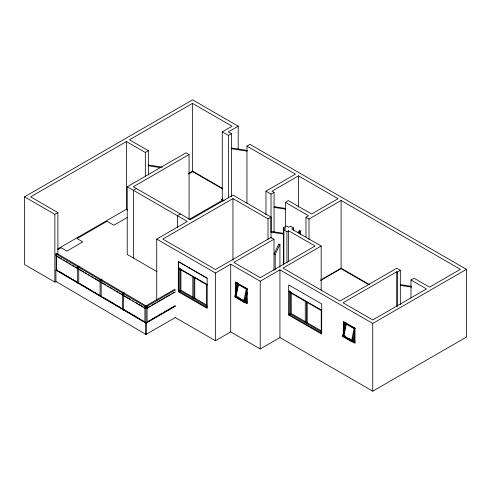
<?xml version="1.0" encoding="UTF-8"?>
<svg xmlns="http://www.w3.org/2000/svg" width="491" height="491" viewBox="0 0 491 491"><rect width="100%" height="100%" fill="white"/><g stroke="black" fill="none" stroke-linecap="round" stroke-linejoin="round"><path stroke-width="0.74" d="M237.454 283.829L234.79 296.846L244.297 302.333L245.304 302.063L247.231 292.667M235.441 297.221L238.252 283.485M238.589 284.172L236.116 296.263L244.315 300.995M246.457 288.217L243.646 301.959L244.653 301.689L245.304 302.063M244.297 302.333L247.108 288.598M354.748 333.635L353.121 341.589L352.115 341.859L342.608 336.372L345.418 322.636M343.258 336.746L346.069 323.01M346.407 323.698L343.933 335.789L351.507 340.159M351.464 341.484L354.275 327.749M352.115 341.859L354.778 328.847M283.829 234.115L271.038 232.139L271.357 231.451L283.393 233.317M275.199 254.43L279.925 244.242L278.741 244.058L274.009 254.252L275.199 254.43L275.199 269.7M298.258 232.802L299.203 230.77L300.394 230.954L300.394 234.772M299.129 233.667L300.394 230.954M56.072 281.368L54.863 282.073L24.55 264.569L24.55 196.848L192.576 99.839L238.209 126.187L238.209 149.773M148.374 175.06L148.374 150.712L145.336 152.462L126.42 141.543L30.626 196.848L57.895 212.591L57.895 254.442M224.123 200.666L222.276 199.598L222.276 131.876L232.065 126.224L192.509 103.386L129.458 139.788L148.374 150.712M24.55 196.848L54.863 214.346L57.895 212.591M157.052 271.695L127.23 254.473L127.23 186.752L186.028 152.805L189.066 154.561L189.066 219.238M189.066 154.561L133.3 186.752L190.348 219.686L232.943 195.093L271.038 217.09L271.038 238.245M238.209 126.187L228.352 131.876L231.464 133.669L231.464 196.83M136.412 188.544L133.374 190.299L133.374 258.027M222.276 131.876L228.425 135.424L231.464 133.669M57.711 248.931L126.42 209.264L127.721 210.019M188.526 173.409L192.509 171.107L222.834 188.618M57.913 249.637L61.203 247.734L66.942 251.048L82.807 241.885L77.069 238.577L107.044 221.269L113.863 225.209L127.138 217.544M188.814 173.986L192.779 171.697L222.632 188.931M57.41 253.583L56.324 254.209L56.324 270.516L57.41 269.89M246.955 203.194L246.955 146.122L249.993 144.366L466.45 269.338L466.45 337.065L372.749 391.161L279.931 337.569L260.218 348.954L230.715 331.922L215.457 340.729L175.207 317.487M77.658 266.785L78.744 266.159L79.83 266.785L78.744 267.411L77.658 266.785L77.658 283.092L78.744 283.718L78.744 267.411M180.479 213.99L177.441 215.745L177.441 227.922M222.711 198.843L221.398 199.598L223.7 200.929M188.961 219.581L222.484 200.224M156.727 299.97L156.727 239.092L187.31 221.441L127.23 186.752M271.038 217.09L268 218.845L232.943 198.603L162.803 239.099L215.457 269.498L270.971 237.448L274.009 239.197L274.009 270.4M100.072 279.987L101.158 279.361L102.245 279.987L101.158 280.619L100.072 279.987L100.072 296.294L101.158 296.92L101.158 280.619M265.956 214.745L265.956 191.159L295.453 174.127L246.955 146.122M285.351 227.468L285.351 202.353L288.389 200.598L311.589 213.996L338.053 198.72L298.491 175.876L272.032 191.159L274.064 192.331L274.064 231.899M265.956 191.159L271.026 194.08L274.064 192.331M122.492 293.195L123.579 292.562L124.665 293.195L123.579 293.821L122.492 293.195L122.492 309.496L123.579 310.122L124.665 309.496M144.913 306.396L145.999 305.77L147.085 306.396L147.085 322.697L145.999 323.323L144.913 322.697L144.913 306.396L145.999 307.022L147.085 306.396M174.673 289.334L145.563 306.145L146.428 306.648L175.545 289.837M283.417 265.03L283.417 227.744L286.456 225.989L288.634 227.247L290.5 226.173L293.538 227.922L293.538 230.205M146.791 308.096L150.099 306.181M151.418 305.42L156.052 302.744M157.378 301.983L164.651 297.779M165.976 297.018L170.61 294.342M171.93 293.581L173.918 292.433M175.545 291.844L146.428 308.655L146.428 306.648M283.89 264.232L283.89 229.984L285.596 229.002L283.417 227.744M305.979 237.024L305.979 217.237L308.551 215.752L285.351 202.353M207.128 278.225L178.319 261.593L178.319 291.691L179.534 290.991M156.727 239.092L215.457 273.002L230.715 264.195L260.218 281.226L279.931 269.847L372.749 323.434L466.45 269.338M274.009 239.197L233.82 262.403L260.285 277.679L315.099 246.034L288.634 230.758L286.928 231.74L283.89 229.984M293.538 227.922L291.672 229.002L321.175 246.034L321.175 290.169M305.979 217.237L309.011 218.992L341.092 200.469L460.374 269.338L429.521 287.149L414.03 278.207L410.992 279.962L410.992 298.221M148.515 321.096L150.498 319.948M151.823 319.187L156.451 316.511M157.777 315.75L162.404 313.074M163.73 312.307L174.98 305.813M146.791 322.391L175.238 305.967M175.52 306.132L146.41 322.937L146.41 334.224L145.582 333.745M195.074 298.025L193.914 298.694L193.914 277.372M146.41 334.224L175.52 317.419M321.175 246.034L282.963 268.092L340.011 301.026L396.783 268.246L400.325 270.296L400.325 304.537M320.795 279.913L341.092 268.196L369.588 284.645M320.697 280.478L341.092 268.7L368.87 284.743M288.659 315.019L288.702 284.897L321.715 303.954L321.673 334.083L288.659 315.019L289.874 314.32M307.519 322.562L306.359 323.231L306.359 301.916M400.325 270.296L397.287 272.051L396.783 271.756L343.049 302.781L372.749 319.929L426.483 288.904L410.992 279.962M55.882 253.835L56.76 253.338L146.435 306.145L145.557 306.642L55.882 253.835L55.882 255.842L145.557 308.649L145.557 306.642M56.189 255.664L56.189 269.964L57.772 270.59M145.582 322.937L55.906 270.124L55.906 281.411L145.582 334.224L146.416 333.751M245.475 301.241L244.469 301.511L234.962 296.018M342.608 336.372L343.614 336.102M353.293 340.766L352.286 341.036L342.779 335.549M247.415 150.455L231.777 148.036L231.464 148.718L247.096 151.136M162.306 167.179L148.693 165.074L148.374 165.762L160.477 167.634M285.67 208.442L274.377 206.693L274.064 207.38L285.351 209.123M411.127 286.278L400.644 284.657L400.325 285.345L411.556 287.082M348.297 324.79L349.561 325.521M350.826 326.251L352.084 326.975M343.97 322.372L354.999 328.743M345.253 323.459L354.76 328.945M288.702 291.169L321.715 310.226M289.309 292.071L321.66 310.748M353.489 338.409L354.79 339.158M353.054 340.159L354.999 341.282M344.418 335.641L345.689 336.372M349.488 338.569L350.758 339.299M353.054 341.411L354.999 342.54M352.47 341.214L353.121 341.589M305.494 321.734L291.261 313.516L291.261 292.955M321.458 330.946L307.225 322.734L307.225 302.174M241.744 285.995L243.008 286.726M244.266 287.45L245.531 288.18M289.309 313.393L321.66 332.069M236.153 282.847L247.182 289.217M237.435 283.933L246.942 289.42M321.66 333.321L289.309 314.645L289.309 290.813M245.672 298.878L246.973 299.627M245.236 300.633L247.182 301.756M237.865 296.846L239.135 297.577M242.941 299.774L244.205 300.504M245.236 301.885L247.182 303.008M235.465 297.037L247.145 303.782L247.145 288.733L235.465 281.987L235.465 294.029M207.171 284.473L178.362 267.841L178.362 261.568L207.171 278.201L207.128 308.323L178.319 291.691M178.97 268.743L207.122 285.001M193.061 297.196L180.921 290.187L180.921 269.633M206.92 305.199L194.786 298.19L194.786 277.636M178.97 290.064L207.122 306.316M207.122 307.575L178.97 291.316L178.97 267.491M56.852 256.057L61.467 258.769M63.443 259.935L64.763 260.715M66.082 261.488L68.059 262.654M69.378 263.434L70.698 264.207M72.017 264.987L73.994 266.153M75.313 266.926L77.29 268.092M79.272 269.258L83.887 271.977M85.201 272.75L86.52 273.53M88.503 274.69L89.816 275.469M91.136 276.243L93.118 277.409M94.432 278.188L99.71 281.294M101.686 282.46L105.645 284.786M107.621 285.952L108.941 286.732M110.26 287.505L112.236 288.671M113.556 289.451L114.876 290.224M116.195 291.003L118.171 292.17M119.491 292.943L122.787 294.882M124.106 295.662L130.698 299.547M132.68 300.707L133.994 301.486M135.313 302.266L137.296 303.426M138.609 304.205L143.225 306.924M59.092 271.37L70.962 278.354M72.281 279.134L73.601 279.907M74.914 280.686L76.897 281.852M79.53 283.405L92.719 291.169M94.039 291.949L96.015 293.115M97.335 293.888L101.95 296.607M103.27 297.386L115.139 304.371M116.459 305.15L117.772 305.924M119.092 306.703L121.074 307.869M123.707 309.422L140.193 319.132M141.512 319.905L144.808 321.851M56.189 269.964L145.207 322.384M397.287 272.051L397.287 306.292M396.783 271.756L396.783 306.758M372.749 323.434L372.749 391.161M354.563 327.988L354.563 342.282M345.056 322.501L345.056 325.508M343.97 321.869L343.97 330.148M341.092 200.469L341.092 268.196M321.237 309.25L321.237 333.076M309.011 218.992L309.011 239.534M305.273 301.284L305.273 322.605M299.203 230.77L299.203 232.298M298.491 175.876L298.491 207.079M290.396 291.445L290.396 315.271M288.634 230.758L288.634 261.194M286.928 231.74L286.928 262.937M279.925 244.242L279.925 267.147M279.931 269.847L279.931 337.569M271.026 194.08L271.026 232.133M268 218.845L268 239.387M260.218 281.226L260.218 348.954M246.746 288.463L246.746 302.757M237.239 282.221L237.239 286.732M236.153 282.343L236.153 291.378M232.943 198.603L232.943 260.236M230.715 264.195L230.715 331.922M228.425 135.424L228.425 197.824M215.457 273.002L215.457 340.729M206.693 284.24L206.693 307.323M192.828 276.746L192.828 298.068M192.509 103.386L192.509 171.107M180.056 268.117L180.056 291.949M145.999 307.022L145.999 323.323M145.582 322.458L145.582 334.224M145.336 152.462L145.336 176.815M126.42 141.543L126.42 209.264M123.579 293.821L123.579 310.122M54.863 214.346L54.863 282.073M354.999 328.24L343.319 321.495L343.319 336.544L354.999 343.289L354.999 328.24"/></g></svg>
